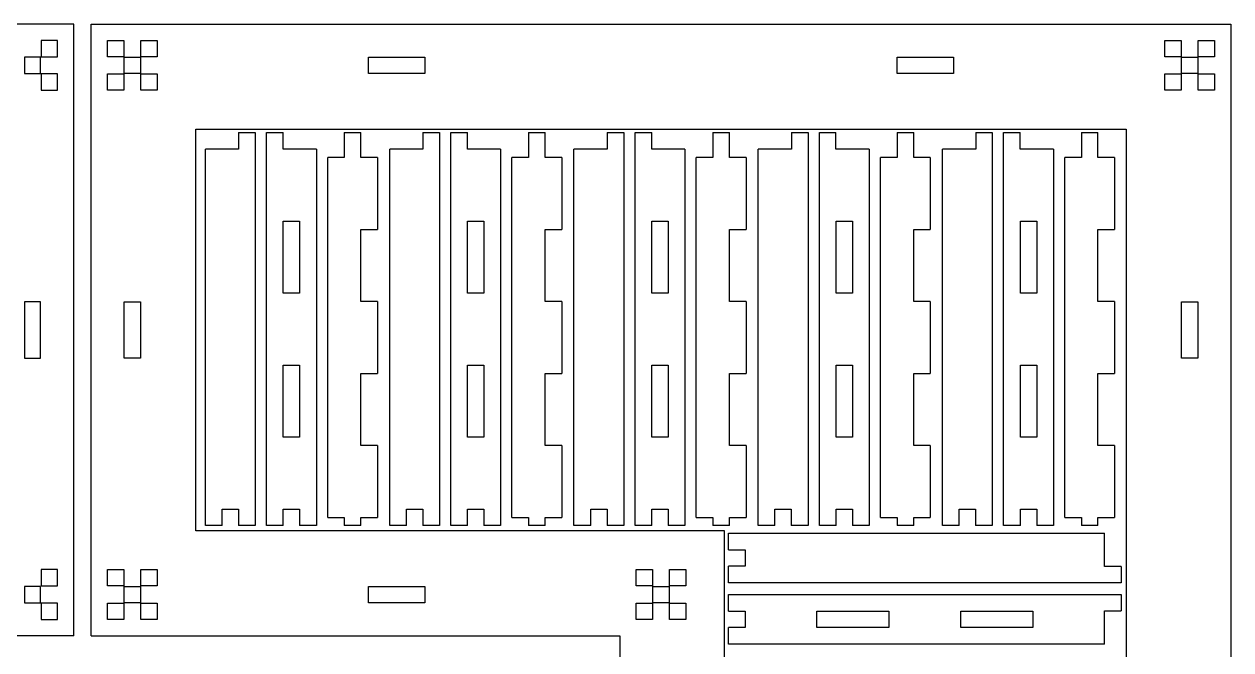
# Model space of a CAD drawing. Extents: x 26 to 583, y 39 to 413.
# Drawn here: x 364.9 to 583, y 300 to 413 of the extents above; entities that cross this region are included whole.
import ezdxf

# ---------------------------------------------------------------- set-up
doc = ezdxf.new("R2010")
doc.units = 0
doc.layers.add('Decoupe_4', color=7, linetype='CONTINUOUS')

msp = doc.modelspace()

# ---------------------------------------------------------------- linework, layer by layer
at = {"layer": 'Decoupe_4', "color": 6}
for points in [[(373.86585, 413), (167.86585, 413)], [(373.86585, 302.55), (373.86585, 413)], [(377, 413), (583, 413)], [(377, 302.55), (377, 413)], [(583, 413), (583, 207)], [(373.86585, 302.55), (278.31624, 302.55)], [(377, 302.55), (472.55, 302.55)], [(472.55, 302.55), (472.55, 207)]]:
    msp.add_lwpolyline(points, dxfattribs=at)
at = {"layer": 'Decoupe_4', "color": 5}
for points in [[(367.96625, 410.05), (367.96625, 407.1)], [(370.91585, 410.05), (367.96625, 410.05)], [(367.96625, 407.1), (370.91585, 407.1), (370.91585, 410.05)], [(379.95, 410.05), (382.9, 410.05)], [(382.9, 407.1), (379.95, 407.1), (379.95, 410.05)], [(382.9, 410.05), (382.9, 407.1)], [(386, 410.05), (388.95, 410.05)], [(386, 407.1), (386, 410.05)], [(388.95, 410.05), (388.95, 407.1), (386, 407.1)], [(571.05, 410.05), (574, 410.05)], [(571.05, 407.1), (571.05, 410.05)], [(574, 410.05), (574, 407.1), (571.05, 407.1)], [(577.1, 410.05), (580.05, 410.05)], [(580.05, 407.1), (577.1, 407.1), (577.1, 410.05)], [(580.05, 410.05), (580.05, 407.1)], [(367.89125, 407.025), (364.94125, 407.025), (364.94125, 404.075)], [(367.89125, 404.075), (367.89125, 407.025)], [(382.975, 404.075), (382.975, 407.025)], [(382.975, 407.025), (385.925, 407.025), (385.925, 404.075)], [(427.125, 407.025), (437.325, 407.025)], [(427.125, 404.075), (427.125, 407.025)], [(437.325, 407.025), (437.325, 404.075)], [(522.675, 407.025), (532.875, 407.025)], [(522.675, 404.075), (522.675, 407.025)], [(532.875, 407.025), (532.875, 404.075)], [(574.075, 407.025), (577.025, 407.025)], [(574.075, 404.075), (574.075, 407.025)], [(577.025, 407.025), (577.025, 404.075), (574.075, 404.075)], [(364.94125, 404.075), (367.89125, 404.075)], [(370.91585, 404), (367.96625, 404)], [(367.96625, 404), (367.96625, 401.05), (370.91585, 401.05)], [(370.91585, 401.05), (370.91585, 404)], [(379.95, 404), (382.9, 404)], [(379.95, 401.05), (379.95, 404)], [(382.9, 404), (382.9, 401.05), (379.95, 401.05)], [(385.925, 404.075), (382.975, 404.075)], [(386, 401.05), (386, 404)], [(386, 404), (388.95, 404), (388.95, 401.05)], [(437.325, 404.075), (427.125, 404.075)], [(532.875, 404.075), (522.675, 404.075)], [(571.05, 401.05), (571.05, 404)], [(571.05, 404), (574, 404), (574, 401.05)], [(577.1, 404), (580.05, 404)], [(577.1, 401.05), (577.1, 404)], [(580.05, 404), (580.05, 401.05), (577.1, 401.05)], [(388.95, 401.05), (386, 401.05)], [(574, 401.05), (571.05, 401.05)], [(411.742041, 364.435656), (411.742041, 377.435556)], [(411.742041, 377.435556), (414.692041, 377.435556)], [(414.692041, 377.435556), (414.692041, 364.435656)], [(445.04574, 364.435656), (445.04574, 377.435556)], [(445.04574, 377.435556), (447.99574, 377.435556)], [(447.99574, 377.435556), (447.99574, 364.435656)], [(478.34942, 364.435656), (478.34942, 377.435556)], [(478.34942, 377.435556), (481.29942, 377.435556)], [(481.29942, 377.435556), (481.29942, 364.435656)], [(511.6531, 364.435656), (511.6531, 377.435556)], [(511.6531, 377.435556), (514.6031, 377.435556)], [(514.6031, 377.435556), (514.6031, 364.435656)], [(544.95678, 364.435656), (544.95678, 377.435556)], [(544.95678, 377.435556), (547.90678, 377.435556)], [(547.90678, 377.435556), (547.90678, 364.435656)], [(414.692041, 364.435656), (411.742041, 364.435656)], [(447.99574, 364.435656), (445.04574, 364.435656)], [(481.29942, 364.435656), (478.34942, 364.435656)], [(514.6031, 364.435656), (511.6531, 364.435656)], [(547.90678, 364.435656), (544.95678, 364.435656)], [(364.94125, 362.875), (364.94125, 352.675)], [(367.89125, 362.875), (364.94125, 362.875)], [(367.89125, 352.675), (367.89125, 362.875)], [(382.975, 362.875), (385.925, 362.875)], [(382.975, 352.675), (382.975, 362.875)], [(385.925, 362.875), (385.925, 352.675)], [(574.075, 362.875), (577.025, 362.875)], [(574.075, 352.675), (574.075, 362.875)], [(577.025, 362.875), (577.025, 352.675)], [(364.94125, 352.675), (367.89125, 352.675)], [(385.925, 352.675), (382.975, 352.675)], [(411.742041, 351.435656), (414.692041, 351.435656)], [(411.742041, 338.435656), (411.742041, 351.435656)], [(414.692041, 351.435656), (414.692041, 338.435656)], [(445.04574, 351.435656), (447.99574, 351.435656)], [(445.04574, 338.435656), (445.04574, 351.435656)], [(447.99574, 351.435656), (447.99574, 338.435656)], [(478.34942, 351.435656), (481.29942, 351.435656)], [(478.34942, 338.435656), (478.34942, 351.435656)], [(481.29942, 351.435656), (481.29942, 338.435656)], [(511.6531, 351.435656), (514.6031, 351.435656)], [(511.6531, 338.435656), (511.6531, 351.435656)], [(514.6031, 351.435656), (514.6031, 338.435656)], [(544.95678, 351.435656), (547.90678, 351.435656)], [(544.95678, 338.435656), (544.95678, 351.435656)], [(547.90678, 351.435656), (547.90678, 338.435656)], [(577.025, 352.675), (574.075, 352.675)], [(414.692041, 338.435656), (411.742041, 338.435656)], [(447.99574, 338.435656), (445.04574, 338.435656)], [(481.29942, 338.435656), (478.34942, 338.435656)], [(514.6031, 338.435656), (511.6531, 338.435656)], [(547.90678, 338.435656), (544.95678, 338.435656)], [(367.96625, 314.5), (367.96625, 311.55)], [(370.91585, 311.55), (370.91585, 314.5), (367.96625, 314.5)], [(379.95, 311.55), (379.95, 314.5), (382.9, 314.5)], [(382.9, 314.5), (382.9, 311.55)], [(386, 311.55), (386, 314.5)], [(386, 314.5), (388.95, 314.5), (388.95, 311.55)], [(475.5, 314.5), (478.45, 314.5)], [(475.5, 311.55), (475.5, 314.5)], [(478.45, 314.5), (478.45, 311.55), (475.5, 311.55)], [(481.55, 311.55), (481.55, 314.5)], [(481.55, 314.5), (484.5, 314.5), (484.5, 311.55)], [(364.94125, 311.475), (364.94125, 308.525)], [(367.89125, 308.525), (367.89125, 311.475), (364.94125, 311.475)], [(367.96625, 311.55), (370.91585, 311.55)], [(382.9, 311.55), (379.95, 311.55)], [(382.975, 308.525), (382.975, 311.475), (385.925, 311.475)], [(385.925, 311.475), (385.925, 308.525)], [(388.95, 311.55), (386, 311.55)], [(427.125, 308.525), (427.125, 311.475)], [(427.125, 311.475), (437.325, 311.475)], [(437.325, 311.475), (437.325, 308.525)], [(478.525, 308.525), (478.525, 311.475)], [(478.525, 311.475), (481.475, 311.475), (481.475, 308.525)], [(484.5, 311.55), (481.55, 311.55)], [(364.94125, 308.525), (367.89125, 308.525)], [(370.91585, 308.45), (367.96625, 308.45)], [(367.96625, 308.45), (367.96625, 305.5)], [(370.91585, 305.5), (370.91585, 308.45)], [(379.95, 305.5), (379.95, 308.45)], [(379.95, 308.45), (382.9, 308.45), (382.9, 305.5)], [(385.925, 308.525), (382.975, 308.525)], [(386, 308.45), (388.95, 308.45)], [(388.95, 305.5), (386, 305.5), (386, 308.45)], [(388.95, 308.45), (388.95, 305.5)], [(437.325, 308.525), (427.125, 308.525)], [(475.5, 305.5), (475.5, 308.45)], [(475.5, 308.45), (478.45, 308.45), (478.45, 305.5)], [(481.475, 308.525), (478.525, 308.525)], [(481.55, 305.5), (481.55, 308.45), (484.5, 308.45)], [(484.5, 308.45), (484.5, 305.5)], [(367.96625, 305.5), (370.91585, 305.5)], [(382.9, 305.5), (379.95, 305.5)], [(478.45, 305.5), (475.5, 305.5)], [(484.5, 305.5), (481.55, 305.5)], [(508.19087, 307.00798), (521.19087, 307.00798)], [(508.19087, 304.05798), (508.19087, 307.00798)], [(521.19087, 307.00798), (521.19087, 304.05798)], [(534.19087, 307.00798), (547.19077, 307.00798)], [(534.19087, 304.05798), (534.19087, 307.00798)], [(547.19077, 307.00798), (547.19077, 304.05798)], [(521.19087, 304.05798), (508.19087, 304.05798)], [(547.19077, 304.05798), (534.19087, 304.05798)]]:
    msp.add_lwpolyline(points, dxfattribs=at)
at = {"layer": 'Decoupe_4', "color": 4}
for points in [[(491.5, 321.5), (395.95, 321.5), (395.95, 394.05), (564.05, 394.05)], [(564.05, 394.05), (564.05, 225.95), (491.5, 225.95)], [(491.5, 225.95), (491.5, 321.5)]]:
    msp.add_lwpolyline(points, dxfattribs=at)
at = {"layer": 'Decoupe_4', "color": 2}
for points in [[(406.668152, 393.435556), (406.668152, 322.435956), (403.643152, 322.435956)], [(403.668152, 393.435556), (406.668152, 393.435556)], [(403.668152, 393.435556), (403.668152, 390.435556)], [(408.717041, 393.435556), (411.717041, 393.435556)], [(411.742041, 322.435656), (408.717041, 322.435656), (408.717041, 393.435556)], [(411.717041, 390.435556), (411.717041, 393.435556)], [(422.76593, 393.435556), (425.76593, 393.435556)], [(422.76593, 393.435556), (422.76593, 388.935556)], [(425.76593, 388.935556), (425.76593, 393.435556)], [(439.971851, 393.435556), (439.971851, 322.435956), (436.946851, 322.435956)], [(436.971851, 393.435556), (439.971851, 393.435556)], [(436.971851, 393.435556), (436.971851, 390.435556)], [(442.02074, 393.435556), (445.02074, 393.435556)], [(445.04574, 322.435656), (442.02074, 322.435656), (442.02074, 393.435556)], [(445.02074, 390.435556), (445.02074, 393.435556)], [(456.069629, 393.435556), (459.069629, 393.435556)], [(456.069629, 393.435556), (456.069629, 388.935556)], [(459.069629, 388.935556), (459.069629, 393.435556)], [(473.275531, 393.435556), (473.275531, 322.435956), (470.250531, 322.435956)], [(470.275531, 393.435556), (473.275531, 393.435556)], [(470.275531, 393.435556), (470.275531, 390.435556)], [(475.32442, 393.435556), (478.32442, 393.435556)], [(478.34942, 322.435656), (475.32442, 322.435656), (475.32442, 393.435556)], [(478.32442, 390.435556), (478.32442, 393.435556)], [(489.373309, 393.435556), (492.373309, 393.435556)], [(489.373309, 393.435556), (489.373309, 388.935556)], [(492.373309, 388.935556), (492.373309, 393.435556)], [(506.579211, 393.435556), (506.579211, 322.435956), (503.554211, 322.435956)], [(503.579211, 393.435556), (506.579211, 393.435556)], [(503.579211, 393.435556), (503.579211, 390.435556)], [(508.6281, 393.435556), (511.6281, 393.435556)], [(511.6531, 322.435656), (508.6281, 322.435656), (508.6281, 393.435556)], [(511.6281, 390.435556), (511.6281, 393.435556)], [(522.676989, 393.435556), (525.676989, 393.435556)], [(522.676989, 393.435556), (522.676989, 388.935556)], [(525.676989, 388.935556), (525.676989, 393.435556)], [(539.882891, 393.435556), (539.882891, 322.435956), (536.857891, 322.435956)], [(536.882891, 393.435556), (539.882891, 393.435556)], [(536.882891, 393.435556), (536.882891, 390.435556)], [(541.93178, 393.435556), (544.93178, 393.435556)], [(544.95678, 322.435656), (541.93178, 322.435656), (541.93178, 393.435556)], [(544.93178, 390.435556), (544.93178, 393.435556)], [(555.980669, 393.435556), (558.980669, 393.435556)], [(555.980669, 393.435556), (555.980669, 388.935556)], [(558.980669, 388.935556), (558.980669, 393.435556)], [(400.693152, 322.435956), (397.668152, 322.435956), (397.668152, 390.435556)], [(403.668152, 390.435556), (397.668152, 390.435556)], [(417.717041, 390.435556), (411.717041, 390.435556)], [(417.717041, 390.435556), (417.717041, 322.435656), (414.692041, 322.435656)], [(433.996851, 322.435956), (430.971851, 322.435956), (430.971851, 390.435556)], [(436.971851, 390.435556), (430.971851, 390.435556)], [(451.02074, 390.435556), (445.02074, 390.435556)], [(451.02074, 390.435556), (451.02074, 322.435656), (447.99574, 322.435656)], [(467.300531, 322.435956), (464.275531, 322.435956), (464.275531, 390.435556)], [(470.275531, 390.435556), (464.275531, 390.435556)], [(484.32442, 390.435556), (478.32442, 390.435556)], [(484.32442, 390.435556), (484.32442, 322.435656), (481.29942, 322.435656)], [(500.604211, 322.435956), (497.579211, 322.435956), (497.579211, 390.435556)], [(503.579211, 390.435556), (497.579211, 390.435556)], [(517.6281, 390.435556), (511.6281, 390.435556)], [(517.6281, 390.435556), (517.6281, 322.435656), (514.6031, 322.435656)], [(533.907891, 322.435956), (530.882891, 322.435956), (530.882891, 390.435556)], [(536.882891, 390.435556), (530.882891, 390.435556)], [(550.93178, 390.435556), (544.93178, 390.435556)], [(550.93178, 390.435556), (550.93178, 322.435656), (547.90678, 322.435656)], [(419.76593, 323.935456), (419.76593, 388.935556)], [(422.76593, 388.935556), (419.76593, 388.935556)], [(428.76593, 388.935556), (425.76593, 388.935556)], [(428.76593, 388.935556), (428.76593, 375.935456)], [(453.069629, 323.935456), (453.069629, 388.935556)], [(456.069629, 388.935556), (453.069629, 388.935556)], [(462.069629, 388.935556), (459.069629, 388.935556)], [(462.069629, 388.935556), (462.069629, 375.935456)], [(486.373309, 323.935456), (486.373309, 388.935556)], [(489.373309, 388.935556), (486.373309, 388.935556)], [(495.373309, 388.935556), (492.373309, 388.935556)], [(495.373309, 388.935556), (495.373309, 375.935456)], [(519.676989, 323.935456), (519.676989, 388.935556)], [(522.676989, 388.935556), (519.676989, 388.935556)], [(528.676989, 388.935556), (525.676989, 388.935556)], [(528.676989, 388.935556), (528.676989, 375.935456)], [(552.980669, 323.935456), (552.980669, 388.935556)], [(555.980669, 388.935556), (552.980669, 388.935556)], [(561.980669, 388.935556), (558.980669, 388.935556)], [(561.980669, 388.935556), (561.980669, 375.935456)], [(425.76593, 375.935456), (428.76593, 375.935456)], [(425.76593, 362.935456), (425.76593, 375.935456)], [(459.069629, 375.935456), (462.069629, 375.935456)], [(459.069629, 362.935456), (459.069629, 375.935456)], [(492.373309, 375.935456), (495.373309, 375.935456)], [(492.373309, 362.935456), (492.373309, 375.935456)], [(525.676989, 375.935456), (528.676989, 375.935456)], [(525.676989, 362.935456), (525.676989, 375.935456)], [(558.980669, 375.935456), (561.980669, 375.935456)], [(558.980669, 362.935456), (558.980669, 375.935456)], [(428.76593, 362.935456), (425.76593, 362.935456)], [(428.76593, 362.935456), (428.76593, 349.935456)], [(462.069629, 362.935456), (459.069629, 362.935456)], [(462.069629, 362.935456), (462.069629, 349.935456)], [(495.373309, 362.935456), (492.373309, 362.935456)], [(495.373309, 362.935456), (495.373309, 349.935456)], [(528.676989, 362.935456), (525.676989, 362.935456)], [(528.676989, 362.935456), (528.676989, 349.935456)], [(561.980669, 362.935456), (558.980669, 362.935456)], [(561.980669, 362.935456), (561.980669, 349.935456)], [(425.76593, 349.935456), (428.76593, 349.935456)], [(425.76593, 336.935456), (425.76593, 349.935456)], [(459.069629, 349.935456), (462.069629, 349.935456)], [(459.069629, 336.935456), (459.069629, 349.935456)], [(492.373309, 349.935456), (495.373309, 349.935456)], [(492.373309, 336.935456), (492.373309, 349.935456)], [(525.676989, 349.935456), (528.676989, 349.935456)], [(525.676989, 336.935456), (525.676989, 349.935456)], [(558.980669, 349.935456), (561.980669, 349.935456)], [(558.980669, 336.935456), (558.980669, 349.935456)], [(428.76593, 336.935456), (425.76593, 336.935456)], [(428.76593, 336.935456), (428.76593, 323.935456)], [(462.069629, 336.935456), (459.069629, 336.935456)], [(462.069629, 336.935456), (462.069629, 323.935456)], [(495.373309, 336.935456), (492.373309, 336.935456)], [(495.373309, 336.935456), (495.373309, 323.935456)], [(528.676989, 336.935456), (525.676989, 336.935456)], [(528.676989, 336.935456), (528.676989, 323.935456)], [(561.980669, 336.935456), (558.980669, 336.935456)], [(561.980669, 336.935456), (561.980669, 323.935456)], [(400.693152, 325.435956), (403.643152, 325.435956)], [(400.693152, 322.435956), (400.693152, 325.435956)], [(403.643152, 325.435956), (403.643152, 322.435956)], [(411.742041, 325.435656), (414.692041, 325.435656)], [(411.742041, 322.435656), (411.742041, 325.435656)], [(414.692041, 325.435656), (414.692041, 322.435656)], [(433.996851, 325.435956), (436.946851, 325.435956)], [(433.996851, 322.435956), (433.996851, 325.435956)], [(436.946851, 325.435956), (436.946851, 322.435956)], [(445.04574, 325.435656), (447.99574, 325.435656)], [(445.04574, 322.435656), (445.04574, 325.435656)], [(447.99574, 325.435656), (447.99574, 322.435656)], [(467.300531, 325.435956), (470.250531, 325.435956)], [(467.300531, 322.435956), (467.300531, 325.435956)], [(470.250531, 325.435956), (470.250531, 322.435956)], [(478.34942, 325.435656), (481.29942, 325.435656)], [(478.34942, 322.435656), (478.34942, 325.435656)], [(481.29942, 325.435656), (481.29942, 322.435656)], [(500.604211, 325.435956), (503.554211, 325.435956)], [(500.604211, 322.435956), (500.604211, 325.435956)], [(503.554211, 325.435956), (503.554211, 322.435956)], [(511.6531, 325.435656), (514.6031, 325.435656)], [(511.6531, 322.435656), (511.6531, 325.435656)], [(514.6031, 325.435656), (514.6031, 322.435656)], [(533.907891, 325.435956), (536.857891, 325.435956)], [(533.907891, 322.435956), (533.907891, 325.435956)], [(536.857891, 325.435956), (536.857891, 322.435956)], [(544.95678, 325.435656), (547.90678, 325.435656)], [(544.95678, 322.435656), (544.95678, 325.435656)], [(547.90678, 325.435656), (547.90678, 322.435656)], [(419.76593, 323.935456), (422.76593, 323.935456)], [(422.76593, 323.935456), (422.76593, 322.435456)], [(425.76593, 323.935456), (428.76593, 323.935456)], [(425.76593, 322.435456), (425.76593, 323.935456)], [(453.069629, 323.935456), (456.069629, 323.935456)], [(456.069629, 323.935456), (456.069629, 322.435456)], [(459.069629, 323.935456), (462.069629, 323.935456)], [(459.069629, 322.435456), (459.069629, 323.935456)], [(486.373309, 323.935456), (489.373309, 323.935456)], [(489.373309, 323.935456), (489.373309, 322.435456)], [(492.373309, 323.935456), (495.373309, 323.935456)], [(492.373309, 322.435456), (492.373309, 323.935456)], [(519.676989, 323.935456), (522.676989, 323.935456)], [(522.676989, 323.935456), (522.676989, 322.435456)], [(525.676989, 323.935456), (528.676989, 323.935456)], [(525.676989, 322.435456), (525.676989, 323.935456)], [(552.980669, 323.935456), (555.980669, 323.935456)], [(555.980669, 323.935456), (555.980669, 322.435456)], [(558.980669, 323.935456), (561.980669, 323.935456)], [(558.980669, 322.435456), (558.980669, 323.935456)], [(425.76593, 322.435456), (422.76593, 322.435456)], [(459.069629, 322.435456), (456.069629, 322.435456)], [(492.373309, 322.435456), (489.373309, 322.435456)], [(492.19117, 318.056869), (492.19117, 321.081869), (560.19077, 321.081869)], [(525.676989, 322.435456), (522.676989, 322.435456)], [(558.980669, 322.435456), (555.980669, 322.435456)], [(560.19077, 315.081869), (560.19077, 321.081869)], [(492.19117, 318.056869), (495.19117, 318.056869)], [(495.19117, 318.056869), (495.19117, 315.106869)], [(563.19077, 312.081869), (492.19117, 312.081869), (492.19117, 315.106869)], [(495.19117, 315.106869), (492.19117, 315.106869)], [(563.19077, 315.081869), (560.19077, 315.081869)], [(563.19077, 315.081869), (563.19077, 312.081869)], [(492.19087, 307.00798), (492.19087, 310.03298), (563.19077, 310.03298)], [(563.19077, 310.03298), (563.19077, 307.03298)], [(492.19087, 307.00798), (495.19087, 307.00798)], [(495.19087, 307.00798), (495.19087, 304.05798)], [(560.19077, 307.03298), (563.19077, 307.03298)], [(560.19077, 301.03298), (560.19077, 307.03298)], [(560.19077, 301.03298), (492.19087, 301.03298), (492.19087, 304.05798)], [(495.19087, 304.05798), (492.19087, 304.05798)]]:
    msp.add_lwpolyline(points, dxfattribs=at)

doc.saveas('drawing.dxf')
